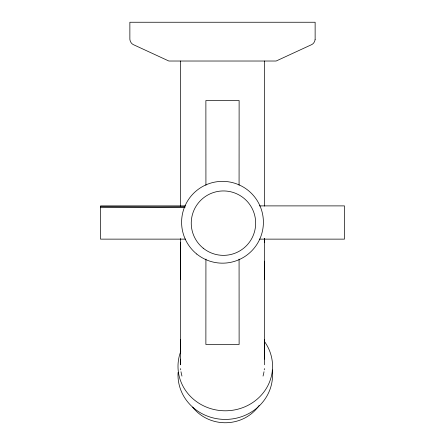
<?xml version="1.0" encoding="UTF-8"?>
<svg xmlns="http://www.w3.org/2000/svg" width="445" height="445" viewBox="0 0 445 445"><rect width="100%" height="100%" fill="white"/><g stroke="black" fill="none" stroke-linecap="round" stroke-linejoin="round"><path stroke-width="0.67" d="M180.481 359.126L180.481 364.789L180.481 339.541M180.481 350.31L180.481 238.481M180.481 279.282L180.481 242.581M205.924 259.057L205.879 344.48L239.121 344.48L239.076 259.057M239.076 185.27L239.121 100.542L205.879 100.542L205.924 185.27M264.519 359.126L264.519 339.541M264.519 261.182L264.519 364.789M264.519 242.581L264.519 238.481M100.531 207.698L185.009 207.17M185.615 205.89L100.531 205.89L100.531 239.132L185.615 239.132M259.385 205.89L344.469 205.89L344.469 239.132L259.385 239.132M100.531 206.703L185.009 206.947M264.519 61.021L264.519 206.102M264.519 238.542L264.519 279.282M180.481 61.021L180.481 206.102M259.107 405.495A40.334 37.903 0 0 1 192.652 407.125M264.386 368.588A42.019 40.389 0 0 1 264.263 369.851M264.002 371.736A42.019 40.389 0 0 1 263.028 376.075M181.972 376.075A42.019 40.389 0 0 1 180.998 371.736M180.737 369.851A42.019 40.389 0 0 1 180.614 368.588M272.251 369.923A47.281 44.428 0 0 1 226.633 419.401A47.281 44.428 0 0 1 178.078 372.454M264.308 341.287A47.281 44.428 0 0 1 231.344 410.429A47.281 44.428 0 0 1 180.748 351.439M315.132 39.366C314.86 41.524 313.686 43.666 311.661 44.628L276.145 61.021L168.855 61.021L133.339 44.628C131.314 43.666 130.14 41.524 129.868 39.366L129.868 22.25L315.132 22.25L315.132 39.366M203.193 248.177A32.201 32.201 0 0 0 255.269 228.185A32.201 32.201 0 0 0 211.92 193.085A32.201 32.201 0 0 0 203.193 248.177M196.762 254.051A40.901 40.901 0 0 0 262.9 228.663A40.901 40.901 0 0 0 207.843 184.08A40.901 40.901 0 0 0 196.762 254.051"/></g></svg>
